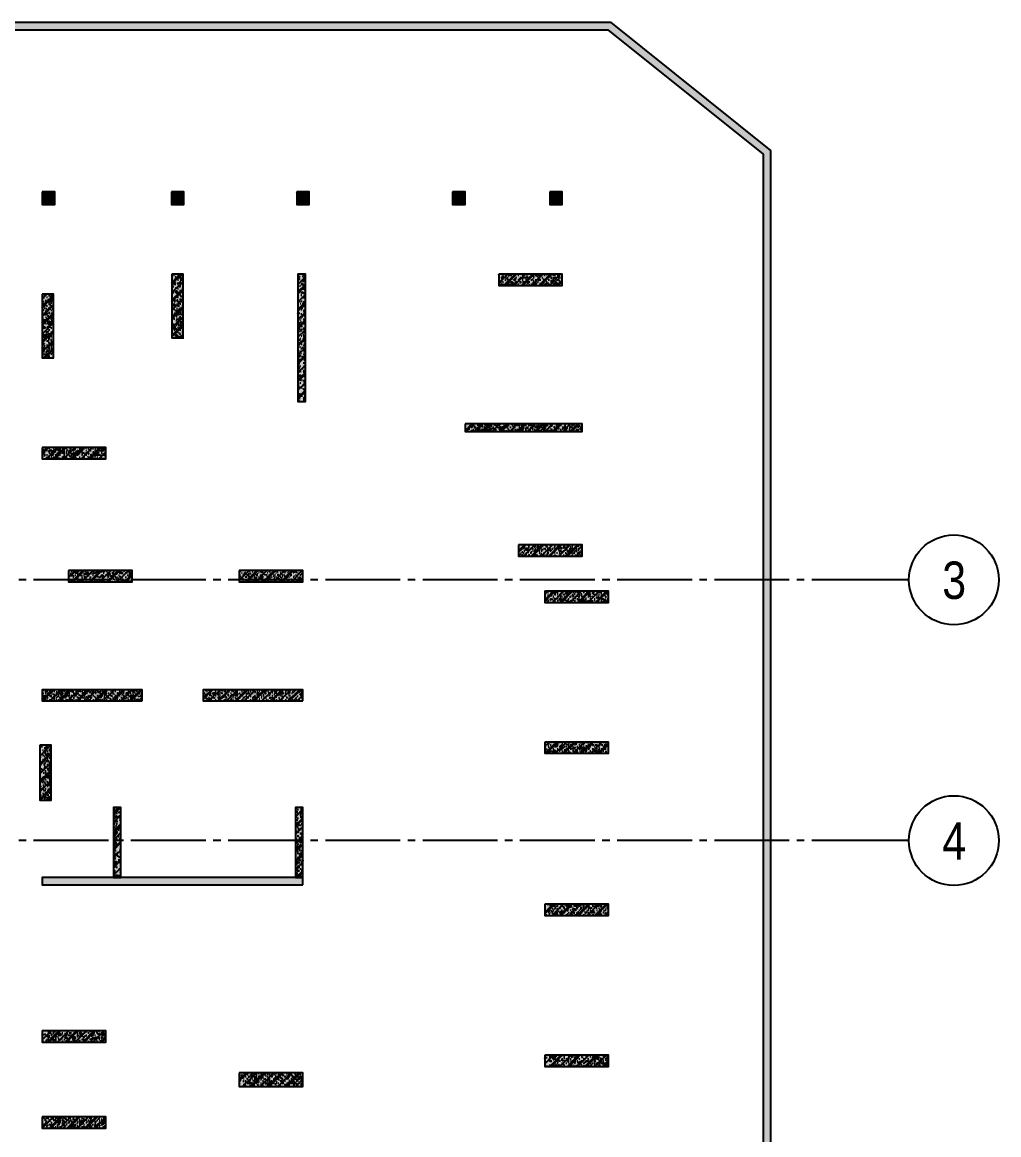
# Model space of a CAD drawing. Header units: millimetres. Extents: x 379264 to 1158416, y -283062 to 356890.
# Drawn here: x 480506 to 519664, y 214030 to 258617 of the extents above; entities that cross this region are included whole.
import ezdxf
from ezdxf.enums import TextEntityAlignment as Align

# ---------------------------------------------------------------- set-up
doc = ezdxf.new("R2010")
doc.units = ezdxf.units.MM
doc.linetypes.add('MB_Luoi truc$0$Center101', pattern=[13, 10, -1, 1, -1])
for name, color, linetype in [('mb_cot ham 2$0$Concrete Hatch', 218, 'Continuous'), ('mb_cot ham 2$0$Concrete Line', 6, 'Continuous'), ('mb_cot ham 2$0$Concrete Solid', 216, 'Continuous'), ('MB_Luoi truc$0$Grid', 34, 'Continuous'), ('MB_Luoi truc$0$Grid Line', 251, 'MB_Luoi truc$0$Center101')]:
    doc.layers.add(name, color=color, linetype=linetype)
doc.styles.add('MB_Luoi truc$0$Grid A-F$0$VNI-HelveCB', font='VHELVCB_0.TTF')

# ---------------------------------------------------------------- blocks, each defined once
blk = doc.blocks.new('*U1596')
at = {"layer": 'MB_Luoi truc$0$Grid', "lineweight": -2}
blk.add_line((0, -3), (0, 0), dxfattribs=at)
blk.add_circle((0, -9), 6, dxfattribs=at)
at = {"layer": 'MB_Luoi truc$0$Grid Line'}
blk.add_line((0, 0), (0, 438), dxfattribs=at)
at = {"layer": 'MB_Luoi truc$0$Grid', "lineweight": -2, "style": 'MB_Luoi truc$0$Grid A-F$0$VNI-HelveCB'}
for tag, p in [('GRIDSUB', (0, 447)), ('GRID', (0, -9))]:
    blk.add_attdef(tag, text='', height=5, dxfattribs=at).set_placement(p, align=Align.MIDDLE)
blk = doc.blocks.new('*U1606')
at = {"layer": 'mb_cot ham 2$0$Concrete Hatch'}
h = blk.add_hatch(dxfattribs=at)
h.set_pattern_fill('CONCRETE', color=256, scale=50, style=0, pattern_type=2)
h.set_pattern_definition([(45, (-100, -2300), (-176.777, 176.777), []), (45, (-100, -2250), (-353.55, 353.55), []), (50, (-100, -2300), (358.63, -31.376), [37.5, -412.5]), (355, (-100, -2300), (-69.376, 376.096), [30, -330]), (100.451, (-70.1, -2302.6), (289.255, 344.72), [31.87, -350.57]), (46.184, (-100, -2200), (533.62, -82.76), [56.25, -618.75]), (96.636, (-55.53, -2206.9), (467.33, 487.06), [47.81, -525.86]), (351.184, (-100, -2200), (467.33, 487.06), [45, -495]), (21, (-50, -2225), (298.454, -201.31), [37.5, -412.5]), (326, (-50, -2225), (121.66, 362.575), [30, -330]), (71.451, (-25.13, -2241.78), (420.11, 161.265), [31.87, -350.57]), (37.5, (-100, -2300), (6.08, 166.447), [0, -326, 0, -335, 0, -331.25]), (7.5, (-100, -2300), (131.535, 197.206), [0, -191, 0, -318.5, 0, -126.25]), (327.5, (-211.5, -2300), (266.911, -11.2774), [0, -125, 0, -390, 0, -517.5]), (317.5, (-261.5, -2300), (291.593, 50.052), [0, -162.5, 0, -259, 0, -367.5]), (0, (75, -2125), (0, 875), [87.5, -787.5]), (0, (337.5, -1950), (0, 875), [87.5, -787.5]), (0, (162.5, -1600), (0, 875), [87.5, -350, 87.5, -350]), (90, (75, -2125), (-875, 5e-14), [87.5, -787.5]), (90, (162.5, -1600), (-875, 5e-14), [87.5, -787.5]), (90, (425, -1950), (-875, 5e-14), [87.5, -787.5]), (90, (600, -1687.5), (-875, 5e-14), [87.5, -787.5]), (135, (162.5, -2125), (-875.02, 9e-14), [123.76, -1113.7]), (135, (250, -1600), (-875.02, 9e-14), [123.76, -1113.7]), (45, (337.5, -1950), (9e-14, 875.02), [123.76, -247.49, 123.76, -742.46]), (0, (-275, -2300), (87.5, 87.5), [-175, 0])])
h.paths.add_polyline_path([(-250, 150), (-250, -2400), (200, -2400), (200, 150)])
at = {"layer": 'mb_cot ham 2$0$Concrete Solid'}
blk.add_hatch(color=256, dxfattribs=at).paths.add_polyline_path([(-250, 150), (-250, -2400), (200, -2400), (200, 150)])
at = {"layer": 'mb_cot ham 2$0$Concrete Line'}
blk.add_lwpolyline([(-250, 150), (-250, -2400), (200, -2400), (200, 150)], close=True, dxfattribs=at)
blk = doc.blocks.new('*U1609')
at = {"layer": 'mb_cot ham 2$0$Concrete Hatch'}
h = blk.add_hatch(dxfattribs=at)
h.set_pattern_fill('CONCRETE', color=256, scale=50, style=0, pattern_type=2)
h.set_pattern_definition([(45, (-50, -4850), (-176.777, 176.777), []), (45, (-50, -4800), (-353.553, 353.553), []), (50, (-50, -4850), (358.63, -31.376), [37.5, -412.5]), (355, (-50, -4850), (-69.376, 376.096), [30, -330]), (100.4514, (-20.1, -4852.6), (289.255, 344.72), [31.87, -350.57]), (46.184, (-50, -4750), (533.62, -82.76), [56.25, -618.75]), (96.636, (-5.53, -4756.9), (467.33, 487.06), [47.805, -525.856]), (351.184, (-50, -4750), (467.33, 487.06), [45, -495]), (21, (-9e-11, -4775), (298.454, -201.31), [37.5, -412.5]), (326, (-9e-11, -4775), (121.658, 362.575), [30, -330]), (71.451, (24.87, -4791.78), (420.111, 161.265), [31.87, -350.57]), (37.5, (-50, -4850), (6.08, 166.447), [0, -326, 0, -335, 0, -331.25]), (7.5, (-50, -4850), (131.535, 197.206), [0, -191, 0, -318.5, 0, -126.25]), (327.5, (-161.5, -4850), (266.9112, -11.2774), [0, -125, 0, -390, 0, -517.5]), (317.5, (-211.5, -4850), (291.593, 50.052), [0, -162.5, 0, -259, 0, -367.5]), (0, (125, -4675), (0, 875), [87.5, -787.5]), (0, (387.5, -4500), (0, 875), [87.5, -787.5]), (0, (212.5, -4150), (0, 875), [87.5, -350, 87.5, -350]), (90, (125, -4675), (-875, 5e-14), [87.5, -787.5]), (90, (212.5, -4150), (-875, 5e-14), [87.5, -787.5]), (90, (475, -4500), (-875, 5e-14), [87.5, -787.5]), (90, (650, -4237.5), (-875, 5e-14), [87.5, -787.5]), (135, (212.5, -4675), (-875.02, 9e-14), [123.76, -1113.7]), (135, (300, -4150), (-875.02, 9e-14), [123.76, -1113.7]), (45, (387.5, -4500), (9e-14, 875.02), [123.76, -247.485, 123.76, -742.455]), (0, (-225, -4850), (87.5, 87.5), [-175, 0])])
h.paths.add_polyline_path([(-150, 150), (-150, -4950), (150, -4950), (150, 150)])
at = {"layer": 'mb_cot ham 2$0$Concrete Solid'}
blk.add_hatch(color=256, dxfattribs=at).paths.add_polyline_path([(-150, 150), (-150, -4950), (150, -4950), (150, 150)])
at = {"layer": 'mb_cot ham 2$0$Concrete Line'}
blk.add_lwpolyline([(-150, 150), (-150, -4950), (150, -4950), (150, 150)], close=True, dxfattribs=at)
blk = doc.blocks.new('*U1619')
at = {"layer": 'mb_cot ham 2$0$Concrete Hatch'}
h = blk.add_hatch(dxfattribs=at)
h.set_pattern_fill('CONCRETE', color=256, scale=50, style=0, pattern_type=2)
h.set_pattern_definition([(45, (2000, -400), (-176.777, 176.777), []), (45, (2000, -350), (-353.55, 353.55), []), (50, (2000, -400), (358.63, -31.376), [37.5, -412.5]), (355, (2000, -400), (-69.376, 376.096), [30, -330]), (100.451, (2029.9, -402.6), (289.255, 344.72), [31.87, -350.57]), (46.184, (2000, -300), (533.62, -82.76), [56.25, -618.75]), (96.636, (2044.47, -306.9), (467.33, 487.06), [47.8, -525.86]), (351.184, (2000, -300), (467.33, 487.06), [45, -495]), (21, (2050, -325), (298.454, -201.31), [37.5, -412.5]), (326, (2050, -325), (121.66, 362.575), [30, -330]), (71.451, (2074.87, -341.78), (420.11, 161.265), [31.87, -350.57]), (37.5, (2000, -400), (6.08, 166.447), [0, -326, 0, -335, 0, -331.25]), (7.5, (2000, -400), (131.535, 197.206), [0, -191, 0, -318.5, 0, -126.25]), (327.5, (1888.5, -400), (266.911, -11.2774), [0, -125, 0, -390, 0, -517.5]), (317.5, (1838.5, -400), (291.593, 50.052), [0, -162.5, 0, -259, 0, -367.5]), (0, (2175, -225), (0, 875), [87.5, -787.5]), (0, (2437.5, -50), (0, 875), [87.5, -787.5]), (0, (2262.5, 300), (0, 875), [87.5, -350, 87.5, -350]), (90, (2175, -225), (-875, 5e-14), [87.5, -787.5]), (90, (2262.5, 300), (-875, 5e-14), [87.5, -787.5]), (90, (2525, -50), (-875, 5e-14), [87.5, -787.5]), (90, (2700, 212.5), (-875, 5e-14), [87.5, -787.5]), (135, (2262.5, -225), (-875.02, 9e-14), [123.76, -1113.7]), (135, (2350, 300), (-875.02, 9e-14), [123.76, -1113.7]), (45, (2437.5, -50), (9e-14, 875.02), [123.76, -247.485, 123.76, -742.455]), (0, (1825, -400), (87.5, 87.5), [-175, 0])])
h.paths.add_polyline_path([(-250, 50), (-250, -400), (2300, -400), (2300, 50)])
at = {"layer": 'mb_cot ham 2$0$Concrete Solid'}
blk.add_hatch(color=256, dxfattribs=at).paths.add_polyline_path([(-250, 50), (-250, -400), (2300, -400), (2300, 50)])
at = {"layer": 'mb_cot ham 2$0$Concrete Line'}
blk.add_lwpolyline([(-250, 50), (-250, -400), (2300, -400), (2300, 50)], close=True, dxfattribs=at)
blk = doc.blocks.new('*U1617')
at = {"layer": 'mb_cot ham 2$0$Concrete Hatch'}
h = blk.add_hatch(dxfattribs=at)
h.set_pattern_fill('CONCRETE', color=256, scale=50, style=0, pattern_type=2)
h.set_pattern_definition([(45, (2000, -300), (-176.777, 176.777), []), (45, (2000, -250), (-353.55, 353.55), []), (50, (2000, -300), (358.63, -31.376), [37.5, -412.5]), (355, (2000, -300), (-69.376, 376.096), [30, -330]), (100.451, (2029.9, -302.6), (289.255, 344.72), [31.87, -350.57]), (46.184, (2000, -200), (533.62, -82.76), [56.25, -618.75]), (96.636, (2044.47, -206.9), (467.33, 487.06), [47.8, -525.86]), (351.184, (2000, -200), (467.33, 487.06), [45, -495]), (21, (2050, -225), (298.454, -201.31), [37.5, -412.5]), (326, (2050, -225), (121.66, 362.575), [30, -330]), (71.451, (2074.87, -241.78), (420.11, 161.265), [31.87, -350.57]), (37.5, (2000, -300), (6.08, 166.447), [0, -326, 0, -335, 0, -331.25]), (7.5, (2000, -300), (131.535, 197.206), [0, -191, 0, -318.5, 0, -126.25]), (327.5, (1888.5, -300), (266.911, -11.2774), [0, -125, 0, -390, 0, -517.5]), (317.5, (1838.5, -300), (291.593, 50.052), [0, -162.5, 0, -259, 0, -367.5]), (0, (2175, -125), (0, 875), [87.5, -787.5]), (0, (2437.5, 50), (0, 875), [87.5, -787.5]), (0, (2262.5, 400), (0, 875), [87.5, -350, 87.5, -350]), (90, (2175, -125), (-875, 5e-14), [87.5, -787.5]), (90, (2262.5, 400), (-875, 5e-14), [87.5, -787.5]), (90, (2525, 50), (-875, 5e-14), [87.5, -787.5]), (90, (2700, 312.5), (-875, 5e-14), [87.5, -787.5]), (135, (2262.5, -125), (-875.02, 9e-14), [123.76, -1113.7]), (135, (2350, 400), (-875.02, 9e-14), [123.76, -1113.7]), (45, (2437.5, 50), (9e-14, 875.02), [123.76, -247.485, 123.76, -742.455]), (0, (1825, -300), (87.5, 87.5), [-175, 0])])
h.paths.add_polyline_path([(-250, 100), (-250, -350), (2300, -350), (2300, 100)])
at = {"layer": 'mb_cot ham 2$0$Concrete Solid'}
blk.add_hatch(color=256, dxfattribs=at).paths.add_polyline_path([(-250, 100), (-250, -350), (2300, -350), (2300, 100)])
at = {"layer": 'mb_cot ham 2$0$Concrete Line'}
blk.add_lwpolyline([(-250, 100), (-250, -350), (2300, -350), (2300, 100)], close=True, dxfattribs=at)
blk = doc.blocks.new('*U1618')
at = {"layer": 'mb_cot ham 2$0$Concrete Hatch'}
h = blk.add_hatch(dxfattribs=at)
h.set_pattern_fill('CONCRETE', color=256, scale=50, style=0, pattern_type=2)
h.set_pattern_definition([(45, (2000, -200), (-176.777, 176.777), []), (45, (2000, -150), (-353.55, 353.55), []), (50, (2000, -200), (358.63, -31.376), [37.5, -412.5]), (355, (2000, -200), (-69.376, 376.096), [30, -330]), (100.451, (2029.9, -202.6), (289.255, 344.72), [31.87, -350.57]), (46.184, (2000, -100), (533.62, -82.76), [56.25, -618.75]), (96.636, (2044.47, -106.9), (467.33, 487.06), [47.8, -525.86]), (351.184, (2000, -100), (467.33, 487.06), [45, -495]), (21, (2050, -125), (298.454, -201.31), [37.5, -412.5]), (326, (2050, -125), (121.66, 362.575), [30, -330]), (71.451, (2074.87, -141.78), (420.11, 161.265), [31.87, -350.57]), (37.5, (2000, -200), (6.08, 166.447), [0, -326, 0, -335, 0, -331.25]), (7.5, (2000, -200), (131.535, 197.206), [0, -191, 0, -318.5, 0, -126.25]), (327.5, (1888.5, -200), (266.911, -11.2774), [0, -125, 0, -390, 0, -517.5]), (317.5, (1838.5, -200), (291.593, 50.052), [0, -162.5, 0, -259, 0, -367.5]), (0, (2175, -25), (0, 875), [87.5, -787.5]), (0, (2437.5, 150), (0, 875), [87.5, -787.5]), (0, (2262.5, 500), (0, 875), [87.5, -350, 87.5, -350]), (90, (2175, -25), (-875, 5e-14), [87.5, -787.5]), (90, (2262.5, 500), (-875, 5e-14), [87.5, -787.5]), (90, (2525, 150), (-875, 5e-14), [87.5, -787.5]), (90, (2700, 412.5), (-875, 5e-14), [87.5, -787.5]), (135, (2262.5, -25), (-875.02, 9e-14), [123.76, -1113.7]), (135, (2350, 500), (-875.02, 9e-14), [123.76, -1113.7]), (45, (2437.5, 150), (9e-14, 875.02), [123.76, -247.485, 123.76, -742.455]), (0, (1825, -200), (87.5, 87.5), [-175, 0])])
h.paths.add_polyline_path([(-250, 150), (-250, -300), (2300, -300), (2300, 150)])
at = {"layer": 'mb_cot ham 2$0$Concrete Solid'}
blk.add_hatch(color=256, dxfattribs=at).paths.add_polyline_path([(-250, 150), (-250, -300), (2300, -300), (2300, 150)])
at = {"layer": 'mb_cot ham 2$0$Concrete Line'}
blk.add_lwpolyline([(-250, 150), (-250, -300), (2300, -300), (2300, 150)], close=True, dxfattribs=at)
blk = doc.blocks.new('*U1625')
at = {"layer": 'mb_cot ham 2$0$Concrete Hatch'}
h = blk.add_hatch(dxfattribs=at)
h.set_pattern_fill('CONCRETE', color=256, scale=50, style=0, pattern_type=2)
h.set_pattern_definition([(45, (-150, -250), (-176.777, 176.777), []), (45, (-150, -200), (-353.55, 353.55), []), (50, (-150, -250), (358.63, -31.376), [37.5, -412.5]), (355, (-150, -250), (-69.376, 376.096), [30, -330]), (100.451, (-120.1, -252.6), (289.255, 344.72), [31.87, -350.57]), (46.184, (-150, -150), (533.62, -82.76), [56.25, -618.75]), (96.636, (-105.53, -156.9), (467.33, 487.06), [47.81, -525.86]), (351.184, (-150, -150), (467.33, 487.06), [45, -495]), (21, (-100, -175), (298.454, -201.31), [37.5, -412.5]), (326, (-100, -175), (121.66, 362.575), [30, -330]), (71.451, (-75.13, -191.78), (420.11, 161.265), [31.87, -350.57]), (37.5, (-150, -250), (6.08, 166.447), [0, -326, 0, -335, 0, -331.25]), (7.5, (-150, -250), (131.535, 197.206), [0, -191, 0, -318.5, 0, -126.25]), (327.5, (-261.5, -250), (266.911, -11.2774), [0, -125, 0, -390, 0, -517.5]), (317.5, (-311.5, -250), (291.593, 50.052), [0, -162.5, 0, -259, 0, -367.5]), (0, (25, -75), (0, 875), [87.5, -787.5]), (0, (287.5, 100), (0, 875), [87.5, -787.5]), (0, (112.5, 450), (0, 875), [87.5, -350, 87.5, -350]), (90, (25, -75), (-875, 5e-14), [87.5, -787.5]), (90, (112.5, 450), (-875, 5e-14), [87.5, -787.5]), (90, (375, 100), (-875, 5e-14), [87.5, -787.5]), (90, (550, 362.5), (-875, 5e-14), [87.5, -787.5]), (135, (112.5, -75), (-875.02, 9e-14), [123.76, -1113.7]), (135, (200, 450), (-875.02, 9e-14), [123.76, -1113.7]), (45, (287.5, 100), (9e-14, 875.02), [123.76, -247.485, 123.76, -742.455]), (0, (-325, -250), (87.5, 87.5), [-175, 0])])
h.paths.add_polyline_path([(-2400, 50), (-2400, -250), (2300, -250), (2300, 50)])
at = {"layer": 'mb_cot ham 2$0$Concrete Solid'}
blk.add_hatch(color=256, dxfattribs=at).paths.add_polyline_path([(-2400, 50), (-2400, -250), (2300, -250), (2300, 50)])
at = {"layer": 'mb_cot ham 2$0$Concrete Line'}
blk.add_lwpolyline([(-2400, 50), (-2400, -250), (2300, -250), (2300, 50)], close=True, dxfattribs=at)
blk = doc.blocks.new('*U1626')
at = {"layer": 'mb_cot ham 2$0$Concrete Hatch'}
h = blk.add_hatch(dxfattribs=at)
h.set_pattern_fill('CONCRETE', color=256, scale=50, style=0, pattern_type=2)
h.set_pattern_definition([(45, (2000, -100), (-176.777, 176.777), []), (45, (2000, -50), (-353.55, 353.55), []), (50, (2000, -100), (358.63, -31.376), [37.5, -412.5]), (355, (2000, -100), (-69.376, 376.096), [30, -330]), (100.451, (2029.9, -102.6), (289.255, 344.72), [31.87, -350.57]), (46.184, (2000, 1e-13), (533.62, -82.76), [56.25, -618.75]), (96.636, (2044.47, -6.9), (467.33, 487.06), [47.8, -525.86]), (351.184, (2000, 1e-13), (467.33, 487.06), [45, -495]), (21, (2050, -25), (298.454, -201.31), [37.5, -412.5]), (326, (2050, -25), (121.66, 362.575), [30, -330]), (71.451, (2074.87, -41.78), (420.11, 161.265), [31.87, -350.57]), (37.5, (2000, -100), (6.08, 166.447), [0, -326, 0, -335, 0, -331.25]), (7.5, (2000, -100), (131.535, 197.206), [0, -191, 0, -318.5, 0, -126.25]), (327.5, (1888.5, -100), (266.911, -11.2774), [0, -125, 0, -390, 0, -517.5]), (317.5, (1838.5, -100), (291.593, 50.052), [0, -162.5, 0, -259, 0, -367.5]), (0, (2175, 75), (0, 875), [87.5, -787.5]), (0, (2437.5, 250), (0, 875), [87.5, -787.5]), (0, (2262.5, 600), (0, 875), [87.5, -350, 87.5, -350]), (90, (2175, 75), (-875, 5e-14), [87.5, -787.5]), (90, (2262.5, 600), (-875, 5e-14), [87.5, -787.5]), (90, (2525, 250), (-875, 5e-14), [87.5, -787.5]), (90, (2700, 512.5), (-875, 5e-14), [87.5, -787.5]), (135, (2262.5, 75), (-875.02, 9e-14), [123.76, -1113.7]), (135, (2350, 600), (-875.02, 9e-14), [123.76, -1113.7]), (45, (2437.5, 250), (9e-14, 875.02), [123.76, -247.485, 123.76, -742.455]), (0, (1825, -100), (87.5, 87.5), [-175, 0])])
h.paths.add_polyline_path([(-250, 200), (-250, -250), (2300, -250), (2300, 200)])
at = {"layer": 'mb_cot ham 2$0$Concrete Solid'}
blk.add_hatch(color=256, dxfattribs=at).paths.add_polyline_path([(-250, 200), (-250, -250), (2300, -250), (2300, 200)])
at = {"layer": 'mb_cot ham 2$0$Concrete Line'}
blk.add_lwpolyline([(-250, 200), (-250, -250), (2300, -250), (2300, 200)], close=True, dxfattribs=at)
blk = doc.blocks.new('*U1623')
at = {"layer": 'mb_cot ham 2$0$Concrete Hatch'}
h = blk.add_hatch(dxfattribs=at)
h.set_pattern_fill('CONCRETE', color=256, scale=50, style=0, pattern_type=2)
h.set_pattern_definition([(45, (2000, -200), (-176.777, 176.777), []), (45, (2000, -150), (-353.55, 353.55), []), (50, (2000, -200), (358.63, -31.376), [37.5, -412.5]), (355, (2000, -200), (-69.376, 376.096), [30, -330]), (100.451, (2029.9, -202.6), (289.255, 344.72), [31.87, -350.57]), (46.184, (2000, -100), (533.62, -82.76), [56.25, -618.75]), (96.636, (2044.47, -106.9), (467.33, 487.06), [47.8, -525.86]), (351.184, (2000, -100), (467.33, 487.06), [45, -495]), (21, (2050, -125), (298.454, -201.31), [37.5, -412.5]), (326, (2050, -125), (121.66, 362.575), [30, -330]), (71.451, (2074.87, -141.78), (420.11, 161.265), [31.87, -350.57]), (37.5, (2000, -200), (6.08, 166.447), [0, -326, 0, -335, 0, -331.25]), (7.5, (2000, -200), (131.535, 197.206), [0, -191, 0, -318.5, 0, -126.25]), (327.5, (1888.5, -200), (266.911, -11.2774), [0, -125, 0, -390, 0, -517.5]), (317.5, (1838.5, -200), (291.593, 50.052), [0, -162.5, 0, -259, 0, -367.5]), (0, (2175, -25), (0, 875), [87.5, -787.5]), (0, (2437.5, 150), (0, 875), [87.5, -787.5]), (0, (2262.5, 500), (0, 875), [87.5, -350, 87.5, -350]), (90, (2175, -25), (-875, 5e-14), [87.5, -787.5]), (90, (2262.5, 500), (-875, 5e-14), [87.5, -787.5]), (90, (2525, 150), (-875, 5e-14), [87.5, -787.5]), (90, (2700, 412.5), (-875, 5e-14), [87.5, -787.5]), (135, (2262.5, -25), (-875.02, 9e-14), [123.76, -1113.7]), (135, (2350, 500), (-875.02, 9e-14), [123.76, -1113.7]), (45, (2437.5, 150), (9e-14, 875.02), [123.76, -247.485, 123.76, -742.455]), (0, (1825, -200), (87.5, 87.5), [-175, 0])])
h.paths.add_polyline_path([(-250, 200), (-250, -350), (2300, -350), (2300, 200)])
at = {"layer": 'mb_cot ham 2$0$Concrete Solid'}
blk.add_hatch(color=256, dxfattribs=at).paths.add_polyline_path([(-250, 200), (-250, -350), (2300, -350), (2300, 200)])
at = {"layer": 'mb_cot ham 2$0$Concrete Line'}
blk.add_lwpolyline([(-250, 200), (-250, -350), (2300, -350), (2300, 200)], close=True, dxfattribs=at)
blk = doc.blocks.new('*U1633')
at = {"layer": 'mb_cot ham 2$0$Concrete Hatch'}
h = blk.add_hatch(dxfattribs=at)
h.set_pattern_fill('CONCRETE', color=256, scale=50, style=0, pattern_type=2)
h.set_pattern_definition([(45, (-6900, -50), (-176.777, 176.777), []), (45, (-6900, 1e-13), (-353.553, 353.553), []), (50, (-6900, -50), (358.63, -31.376), [37.5, -412.5]), (355, (-6900, -50), (-69.376, 376.096), [30, -330]), (100.4514, (-6870.1, -52.6), (289.255, 344.72), [31.87, -350.571]), (46.184, (-6900, 50), (533.62, -82.76), [56.25, -618.75]), (96.6356, (-6855.53, 43.1), (467.33, 487.06), [47.805, -525.856]), (351.184, (-6900, 50), (467.33, 487.06), [45, -495]), (21, (-6850, 25), (298.454, -201.309), [37.5, -412.5]), (326, (-6850, 25), (121.658, 362.575), [30, -330]), (71.4514, (-6825.13, 8.22), (420.111, 161.265), [31.87, -350.571]), (37.5, (-6900, -50), (6.08, 166.447), [0, -326, 0, -335, 0, -331.25]), (7.5, (-6900, -50), (131.5348, 197.206), [0, -191, 0, -318.5, 0, -126.25]), (327.5, (-7011.5, -50), (266.9112, -11.2774), [0, -125, 0, -390, 0, -517.5]), (317.5, (-7061.5, -50), (291.593, 50.0525), [0, -162.5, 0, -259, 0, -367.5]), (0, (-6725, 125), (0, 875), [87.5, -787.5]), (0, (-6462.5, 300), (0, 875), [87.5, -787.5]), (0, (-6637.5, 650), (0, 875), [87.5, -350, 87.5, -350]), (90, (-6725, 125), (-875, 5e-14), [87.5, -787.5]), (90, (-6637.5, 650), (-875, 5e-14), [87.5, -787.5]), (90, (-6375, 300), (-875, 5e-14), [87.5, -787.5]), (90, (-6200, 562.5), (-875, 5e-14), [87.5, -787.5]), (135, (-6637.5, 125), (-875.016, 9e-14), [123.76, -1113.7]), (135, (-6550, 650), (-875.016, 9e-14), [123.76, -1113.7]), (45, (-6462.5, 300), (9e-14, 875.016), [123.76, -247.485, 123.76, -742.455]), (0, (-7075, -50), (87.5, 87.5), [-175, 0])])
h.paths.add_polyline_path([(-8650, 150), (-8650, -150), (1800, -150), (1800, 150)])
at = {"layer": 'mb_cot ham 2$0$Concrete Solid'}
blk.add_hatch(color=256, dxfattribs=at).paths.add_polyline_path([(-8650, 150), (-8650, -150), (1800, -150), (1800, 150)])
at = {"layer": 'mb_cot ham 2$0$Concrete Line'}
blk.add_lwpolyline([(-8650, 150), (-8650, -150), (1800, -150), (1800, 150)], close=True, dxfattribs=at)
blk = doc.blocks.new('*U1635')
at = {"layer": 'mb_cot ham 2$0$Concrete Hatch'}
h = blk.add_hatch(dxfattribs=at)
h.set_pattern_fill('CONCRETE', color=256, scale=50, style=0, pattern_type=2)
h.set_pattern_definition([(45, (-450, -200), (-176.777, 176.777), []), (45, (-450, -150), (-353.55, 353.55), []), (50, (-450, -200), (358.63, -31.376), [37.5, -412.5]), (355, (-450, -200), (-69.376, 376.096), [30, -330]), (100.451, (-420.1, -202.6), (289.255, 344.72), [31.87, -350.57]), (46.184, (-450, -100), (533.62, -82.76), [56.25, -618.75]), (96.636, (-405.53, -106.9), (467.33, 487.06), [47.8, -525.86]), (351.184, (-450, -100), (467.33, 487.06), [45, -495]), (21, (-400, -125), (298.454, -201.31), [37.5, -412.5]), (326, (-400, -125), (121.66, 362.575), [30, -330]), (71.451, (-375.13, -141.78), (420.11, 161.265), [31.87, -350.57]), (37.5, (-450, -200), (6.08, 166.447), [0, -326, 0, -335, 0, -331.25]), (7.5, (-450, -200), (131.535, 197.206), [0, -191, 0, -318.5, 0, -126.25]), (327.5, (-561.5, -200), (266.911, -11.2774), [0, -125, 0, -390, 0, -517.5]), (317.5, (-611.5, -200), (291.593, 50.052), [0, -162.5, 0, -259, 0, -367.5]), (0, (-275, -25), (0, 875), [87.5, -787.5]), (0, (-12.5, 150), (0, 875), [87.5, -787.5]), (0, (-187.5, 500), (0, 875), [87.5, -350, 87.5, -350]), (90, (-275, -25), (-875, 5e-14), [87.5, -787.5]), (90, (-187.5, 500), (-875, 5e-14), [87.5, -787.5]), (90, (75, 150), (-875, 5e-14), [87.5, -787.5]), (90, (250, 412.5), (-875, 5e-14), [87.5, -787.5]), (135, (-187.5, -25), (-875.02, 9e-14), [123.76, -1113.7]), (135, (-100, 500), (-875.02, 9e-14), [123.76, -1113.7]), (45, (-12.5, 150), (9e-14, 875.02), [123.76, -247.49, 123.76, -742.46]), (0, (-625, -200), (87.5, 87.5), [-175, 0])])
h.paths.add_polyline_path([(-2200, 150), (-2200, -300), (1800, -300), (1800, 150)])
at = {"layer": 'mb_cot ham 2$0$Concrete Solid'}
blk.add_hatch(color=256, dxfattribs=at).paths.add_polyline_path([(-2200, 150), (-2200, -300), (1800, -300), (1800, 150)])
at = {"layer": 'mb_cot ham 2$0$Concrete Line'}
blk.add_lwpolyline([(-2200, 150), (-2200, -300), (1800, -300), (1800, 150)], close=True, dxfattribs=at)
blk = doc.blocks.new('*U1628')
at = {"layer": 'mb_cot ham 2$0$Concrete Hatch'}
h = blk.add_hatch(dxfattribs=at)
h.set_pattern_fill('CONCRETE', color=256, scale=50, style=0, pattern_type=2)
h.set_pattern_definition([(45, (-250, 2450), (-176.777, 176.777), []), (45, (-250, 2500), (-353.55, 353.55), []), (50, (-250, 2450), (358.63, -31.376), [37.5, -412.5]), (355, (-250, 2450), (-69.376, 376.096), [30, -330]), (100.451, (-220.1, 2447.4), (289.255, 344.72), [31.87, -350.57]), (46.184, (-250, 2550), (533.62, -82.76), [56.25, -618.75]), (96.636, (-205.53, 2543.1), (467.33, 487.06), [47.805, -525.86]), (351.184, (-250, 2550), (467.33, 487.06), [45, -495]), (21, (-200, 2525), (298.454, -201.31), [37.5, -412.5]), (326, (-200, 2525), (121.66, 362.575), [30, -330]), (71.451, (-175.13, 2508.22), (420.11, 161.265), [31.87, -350.57]), (37.5, (-250, 2450), (6.08, 166.447), [0, -326, 0, -335, 0, -331.25]), (7.5, (-250, 2450), (131.535, 197.206), [0, -191, 0, -318.5, 0, -126.25]), (327.5, (-361.5, 2450), (266.911, -11.2774), [0, -125, 0, -390, 0, -517.5]), (317.5, (-411.5, 2450), (291.593, 50.052), [0, -162.5, 0, -259, 0, -367.5]), (0, (-75, 2625), (0, 875), [87.5, -787.5]), (0, (187.5, 2800), (0, 875), [87.5, -787.5]), (0, (12.5, 3150), (0, 875), [87.5, -350, 87.5, -350]), (90, (-75, 2625), (-875, 5e-14), [87.5, -787.5]), (90, (12.5, 3150), (-875, 5e-14), [87.5, -787.5]), (90, (275, 2800), (-875, 5e-14), [87.5, -787.5]), (90, (450, 3062.5), (-875, 5e-14), [87.5, -787.5]), (135, (12.5, 2625), (-875.02, 9e-14), [123.76, -1113.7]), (135, (100, 3150), (-875.02, 9e-14), [123.76, -1113.7]), (45, (187.5, 2800), (9e-14, 875.02), [123.76, -247.485, 123.76, -742.455]), (0, (-425, 2450), (87.5, 87.5), [-175, 0])])
h.paths.add_polyline_path([(-250, 2650), (-250, -150), (50, -150), (50, 2650)])
at = {"layer": 'mb_cot ham 2$0$Concrete Solid'}
blk.add_hatch(color=256, dxfattribs=at).paths.add_polyline_path([(-250, 2650), (-250, -150), (50, -150), (50, 2650)])
at = {"layer": 'mb_cot ham 2$0$Concrete Line'}
blk.add_lwpolyline([(-250, 2650), (-250, -150), (50, -150), (50, 2650)], close=True, dxfattribs=at)
blk = doc.blocks.new('*U1641')
at = {"layer": 'mb_cot ham 2$0$Concrete Hatch'}
h = blk.add_hatch(dxfattribs=at)
h.set_pattern_fill('CONCRETE', color=256, scale=50, style=0, pattern_type=2)
h.set_pattern_definition([(45, (400, -300), (-176.777, 176.777), []), (45, (400, -250), (-353.55, 353.55), []), (50, (400, -300), (358.63, -31.376), [37.5, -412.5]), (355, (400, -300), (-69.38, 376.1), [30, -330]), (100.451, (429.9, -302.6), (289.255, 344.72), [31.87, -350.57]), (46.184, (400, -200), (533.62, -82.76), [56.25, -618.75]), (96.636, (444.47, -206.9), (467.33, 487.06), [47.8, -525.86]), (351.184, (400, -200), (467.33, 487.06), [45, -495]), (21, (450, -225), (298.454, -201.31), [37.5, -412.5]), (326, (450, -225), (121.66, 362.575), [30, -330]), (71.451, (474.87, -241.78), (420.11, 161.265), [31.87, -350.57]), (37.5, (400, -300), (6.08, 166.447), [0, -326, 0, -335, 0, -331.25]), (7.5, (400, -300), (131.535, 197.206), [0, -191, 0, -318.5, 0, -126.25]), (327.5, (288.5, -300), (266.911, -11.277), [0, -125, 0, -390, 0, -517.5]), (317.5, (238.5, -300), (291.593, 50.052), [0, -162.5, 0, -259, 0, -367.5]), (0, (575, -125), (0, 875), [87.5, -787.5]), (0, (837.5, 50), (0, 875), [87.5, -787.5]), (0, (662.5, 400), (0, 875), [87.5, -350, 87.5, -350]), (90, (575, -125), (-875, 5e-14), [87.5, -787.5]), (90, (662.5, 400), (-875, 5e-14), [87.5, -787.5]), (90, (925, 50), (-875, 5e-14), [87.5, -787.5]), (90, (1100, 312.5), (-875, 5e-14), [87.5, -787.5]), (135, (662.5, -125), (-875.02, 9e-14), [123.76, -1113.7]), (135, (750, 400), (-875.02, 9e-14), [123.76, -1113.7]), (45, (837.5, 50), (9e-14, 875.02), [123.76, -247.49, 123.76, -742.46]), (0, (225, -300), (87.5, 87.5), [-175, 0])])
h.paths.add_polyline_path([(-1050, 100), (-1050, -350), (1500, -350), (1500, 100)])
at = {"layer": 'mb_cot ham 2$0$Concrete Solid'}
blk.add_hatch(color=256, dxfattribs=at).paths.add_polyline_path([(-1050, 100), (-1050, -350), (1500, -350), (1500, 100)])
at = {"layer": 'mb_cot ham 2$0$Concrete Line'}
blk.add_lwpolyline([(-1050, 100), (-1050, -350), (1500, -350), (1500, 100)], close=True, dxfattribs=at)
blk = doc.blocks.new('*U1602')
at = {"layer": 'mb_cot ham 2$0$Concrete Hatch'}
h = blk.add_hatch(dxfattribs=at)
h.set_pattern_fill('CONCRETE', color=256, scale=50, style=0, pattern_type=2)
h.set_pattern_definition([(45, (100, -1950), (-176.777, 176.777), []), (45, (100, -1900), (-353.55, 353.55), []), (50, (100, -1950), (358.63, -31.376), [37.5, -412.5]), (355, (100, -1950), (-69.376, 376.096), [30, -330]), (100.451, (129.9, -1952.6), (289.255, 344.72), [31.87, -350.57]), (46.184, (100, -1850), (533.62, -82.76), [56.25, -618.75]), (96.636, (144.47, -1856.9), (467.33, 487.06), [47.8, -525.86]), (351.184, (100, -1850), (467.33, 487.06), [45, -495]), (21, (150, -1875), (298.454, -201.31), [37.5, -412.5]), (326, (150, -1875), (121.66, 362.575), [30, -330]), (71.451, (174.87, -1891.78), (420.11, 161.265), [31.87, -350.57]), (37.5, (100, -1950), (6.08, 166.447), [0, -326, 0, -335, 0, -331.25]), (7.5, (100, -1950), (131.535, 197.206), [0, -191, 0, -318.5, 0, -126.25]), (327.5, (-11.5, -1950), (266.911, -11.2774), [0, -125, 0, -390, 0, -517.5]), (317.5, (-61.5, -1950), (291.593, 50.052), [0, -162.5, 0, -259, 0, -367.5]), (0, (275, -1775), (0, 875), [87.5, -787.5]), (0, (537.5, -1600), (0, 875), [87.5, -787.5]), (0, (362.5, -1250), (0, 875), [87.5, -350, 87.5, -350]), (90, (275, -1775), (-875, 5e-14), [87.5, -787.5]), (90, (362.5, -1250), (-875, 5e-14), [87.5, -787.5]), (90, (625, -1600), (-875, 5e-14), [87.5, -787.5]), (90, (800, -1337.5), (-875, 5e-14), [87.5, -787.5]), (135, (362.5, -1775), (-875.02, 9e-14), [123.76, -1113.7]), (135, (450, -1250), (-875.02, 9e-14), [123.76, -1113.7]), (45, (537.5, -1600), (9e-14, 875.02), [123.76, -247.49, 123.76, -742.46]), (0, (-75, -1950), (87.5, 87.5), [-175, 0])])
h.paths.add_polyline_path([(-150, 150), (-150, -2050), (300, -2050), (300, 150)])
at = {"layer": 'mb_cot ham 2$0$Concrete Solid'}
blk.add_hatch(color=256, dxfattribs=at).paths.add_polyline_path([(-150, 150), (-150, -2050), (300, -2050), (300, 150)])
at = {"layer": 'mb_cot ham 2$0$Concrete Line'}
blk.add_lwpolyline([(-150, 150), (-150, -2050), (300, -2050), (300, 150)], close=True, dxfattribs=at)
blk = doc.blocks.new('*U1647')
at = {"layer": 'mb_cot ham 2$0$Concrete Hatch'}
h = blk.add_hatch(dxfattribs=at)
h.set_pattern_fill('CONCRETE', color=256, scale=50, style=0, pattern_type=2)
h.set_pattern_definition([(45, (-150, -150), (-176.78, 176.78), []), (45, (-150, -100), (-353.55, 353.55), []), (50, (-150, -150), (358.63, -31.38), [37.5, -412.5]), (355, (-150, -150), (-69.38, 376.1), [30, -330]), (100.45, (-120.1, -152.6), (289.25, 344.72), [31.87, -350.57]), (46.18, (-150, -50), (533.6, -82.76), [56.25, -618.75]), (96.64, (-105.53, -56.9), (467.33, 487.06), [47.8, -525.86]), (351.18, (-150, -50), (467.33, 487.06), [45, -495]), (21, (-100, -75), (298.45, -201.3), [37.5, -412.5]), (326, (-100, -75), (121.66, 362.58), [30, -330]), (71.45, (-75.13, -91.78), (420.1, 161.27), [31.87, -350.57]), (37.5, (-150, -150), (6.08, 166.447), [0, -326, 0, -335, 0, -331.25]), (7.5, (-150, -150), (131.535, 197.206), [0, -191, 0, -318.5, 0, -126.25]), (327.5, (-261.5, -150), (266.91, -11.277), [0, -125, 0, -390, 0, -517.5]), (317.5, (-311.5, -150), (291.59, 50.05), [0, -162.5, 0, -259, 0, -367.5]), (0, (25, 25), (0, 875), [87.5, -787.5]), (0, (287.5, 200), (0, 875), [87.5, -787.5]), (0, (112.5, 550), (0, 875), [87.5, -350, 87.5, -350]), (90, (25, 25), (-875, 5e-14), [87.5, -787.5]), (90, (112.5, 550), (-875, 5e-14), [87.5, -787.5]), (90, (375, 200), (-875, 5e-14), [87.5, -787.5]), (90, (550, 462.5), (-875, 5e-14), [87.5, -787.5]), (135, (112.5, 25), (-875, 9e-14), [123.76, -1113.7]), (135, (200, 550), (-875, 9e-14), [123.76, -1113.7]), (45, (287.5, 200), (9e-14, 875), [123.76, -247.49, 123.76, -742.46]), (0, (-325, -150), (87.5, 87.5), [-175, 0])])
h.paths.add_polyline_path([(-300, 200), (-300, -300), (200, -300), (200, 200)])
at = {"layer": 'mb_cot ham 2$0$Concrete Solid'}
blk.add_hatch(color=256, dxfattribs=at).paths.add_polyline_path([(-300, 200), (-300, -300), (200, -300), (200, 200)])
at = {"layer": 'mb_cot ham 2$0$Concrete Line'}
blk.add_lwpolyline([(-300, 200), (-300, -300), (200, -300), (200, 200)], close=True, dxfattribs=at)

msp = doc.modelspace()

# ---------------------------------------------------------------- hatches: boundary and pattern name
at = {"layer": 'mb_cot ham 2$0$Concrete Hatch'}
h = msp.add_hatch(dxfattribs=at)
h.set_pattern_fill('BTCT', color=256, scale=100, style=0, pattern_type=2)
h.set_pattern_definition([(45, (404461.1, 95217.43), (-176.7767, 176.7767), []), (45, (404461.1, 95327.43), (-176.7767, 176.7767), []), (50, (404461.1, 95217.43), (717.2602, -62.7521), [75, -825]), (355, (404461.1, 95217.4), (-138.7513, 752.192), [60, -660]), (100.4514, (404520.9, 95212.2), (578.5094, 689.4395), [63.7402, -701.142]), (46.1842, (404461.1, 95417.4), (1067.241, -165.519), [112.5, -1237.5]), (96.6356, (404550, 95403.6), (934.6627, 974.118), [95.61, -1051.713]), (351.1842, (404461.1, 95417.4), (934.662, 974.1186), [90, -990]), (21, (404561.1, 95367.43), (596.907, -402.6189), [75, -825]), (326, (404561.1, 95367.4), (243.3153, 725.15), [60, -660]), (71.4514, (404610.85, 95333.9), (840.2226, 322.5305), [63.7402, -701.142]), (37.5, (404461.1, 95217.43), (12.15986, 332.89385), [0, -652, 0, -670, 0, -662.5]), (7.5, (404461.1, 95217.43), (263.06954, 394.4117), [0, -382, 0, -637, 0, -252.5]), (327.5, (404238.1, 95217.43), (533.82244, -22.55487), [0, -250, 0, -780, 0, -1035]), (317.5, (404138.1, 95217.43), (583.1862, 100.105), [0, -325, 0, -518, 0, -735]), (0, (404811.1, 95567.4), (0, 1750), [175, -1575]), (0, (405336.1, 95917.4), (0, 1750), [175, -1575]), (0, (404986.1, 96617.4), (0, 1750), [175, -700, 175, -700]), (90, (404811.1, 95567.4), (-1750, 1e-13), [175, -1575]), (90, (404986.1, 96617.4), (-1750, 1e-13), [175, -1575]), (90, (405511.1, 95917.4), (-1750, 1e-13), [175, -1575]), (90, (405861.1, 96442.4), (-1750, 1e-13), [175, -1575]), (135, (404986.1, 95567.4), (-1750.033, 2e-13), [247.52, -2227.4]), (135, (405161.1, 96617.4), (-1750.033, 2e-13), [247.52, -2227.4]), (45, (405336.1, 95917.4), (0, 1750.033), [247.52, -494.97, 247.52, -1484.91]), (0, (404111.1, 95217.43), (175, 175), [-350, 0])])
h.paths.add_polyline_path([(510211.11, 89303.8), (507895.84, 86517.43), (437111.11, 86517.43), (437111.11, 179567.43), (404461.11, 179567.43), (404461.11, 180967.43), (393861.11, 180967.43), (393861.11, 258317.43), (503994.83, 258317.43), (510211.11, 253327.84), (510211.11, 222639.3), (510211.11, 222558.4)], flags=16)
h.paths.add_polyline_path([(504100.34, 258617.43), (393561.11, 258617.43), (393561.11, 180667.43), (404161.11, 180667.43), (404161.11, 179267.43), (436811.11, 179267.43), (436811.11, 86217.43), (508036.61, 86217.43), (510511.11, 89195.42), (510511.11, 253471.73)])
at = {"layer": 'mb_cot ham 2$0$Concrete Solid'}
h = msp.add_hatch(color=256, dxfattribs=at)
h.paths.add_polyline_path([(510211.11, 89303.8), (507895.84, 86517.43), (437111.11, 86517.43), (437111.11, 179567.43), (404461.11, 179567.43), (404461.11, 180967.43), (393861.11, 180967.43), (393861.11, 258317.43), (503994.83, 258317.43), (510211.11, 253327.84)], flags=16)
h.paths.add_polyline_path([(504100.34, 258617.43), (393561.11, 258617.43), (393561.11, 180667.43), (404161.11, 180667.43), (404161.11, 179267.43), (436811.11, 179267.43), (436811.11, 86217.43), (508036.61, 86217.43), (510511.11, 89195.42), (510511.11, 253471.73)])

# ---------------------------------------------------------------- linework, layer by layer
at = {"layer": 'mb_cot ham 2$0$Concrete Line'}
for points in [[(436811.11, 179267.43), (404161.11, 179267.43), (404161.11, 180667.43), (393561.11, 180667.43), (393561.11, 258617.43), (504100.34, 258617.43), (510511.11, 253471.73), (510511.11, 89195.42), (508036.61, 86217.43), (436811.11, 86217.43)], [(437111.11, 179567.43), (404461.11, 179567.43), (404461.11, 180967.43), (393861.11, 180967.43), (393861.11, 258317.43), (503994.83, 258317.43), (510211.11, 253327.84), (510211.11, 89303.8), (507895.84, 86517.43), (437111.11, 86517.43)]]:
    msp.add_lwpolyline(points, close=True, dxfattribs=at)

# ---------------------------------------------------------------- block references
for name, p in [('*U1647', (481611.11, 251617.45)), ('*U1647', (486786.11, 251617.44)), ('*U1647', (491811.11, 251617.44)), ('*U1647', (498061.11, 251617.45)), ('*U1647', (501961.11, 251617.45)), ('*U1602', (481361.11, 229492.43))]:
    msp.add_blockref(name, p)
for name, p in [('*U1606', (486761.11, 248367.43)), ('*U1609', (491711.11, 248367.43)), ('*U1618', (499861.11, 248367.43)), ('*U1606', (481561.11, 247567.43)), ('*U1625', (500661.11, 242467.43)), ('*U1619', (481561.11, 241517.43)), ('*U1641', (501461.11, 237567.43)), ('*U1619', (482611.11, 236592.43)), ('*U1617', (489461.11, 236542.43)), ('*U1617', (501711.11, 235717.43)), ('*U1626', (501711.11, 229567.43)), ('*U1626', (501711.11, 223067.43)), ('*U1618', (481561.11, 218042.43)), ('*U1626', (501711.11, 217017.43)), ('*U1623', (489461.11, 216317.43)), ('*U1618', (481561.11, 214592.43))]:
    msp.add_blockref(name, p, dxfattribs=at)
at = {"layer": 'mb_cot ham 2$0$Concrete Line', "rotation": 180}
for name, p in [('*U1635', (483111.11, 231567.43)), ('*U1635', (489561.11, 231567.43)), ('*U1628', (484211.11, 226992.43)), ('*U1628', (491511.11, 226992.43)), ('*U1633', (483111.11, 224192.43))]:
    msp.add_blockref(name, p, dxfattribs=at)
at = {"layer": 'MB_Luoi truc$0$Grid'}
ref = msp.add_blockref('*U1596', (515164.03, 236267.43), dxfattribs=dict(at, xscale=300.0000000000008, yscale=300.0000000000008, zscale=300.0000000000008, rotation=90))
ref.add_attrib('GRID', '3', dxfattribs={"lineweight": -2, "height": 1500, "style": 'MB_Luoi truc$0$Grid A-F$0$VNI-HelveCB'}).set_placement((517876.03, 236255.43), align=Align.MIDDLE)
ref = msp.add_blockref('*U1596', (515164.03, 225817.43), dxfattribs=dict(at, xscale=300.0000000000008, yscale=300.0000000000008, zscale=300.0000000000008, rotation=90))
ref.add_attrib('GRID', '4', dxfattribs={"lineweight": -2, "height": 1500, "style": 'MB_Luoi truc$0$Grid A-F$0$VNI-HelveCB'}).set_placement((517876.03, 225805.43), align=Align.MIDDLE)

doc.saveas('drawing.dxf')
